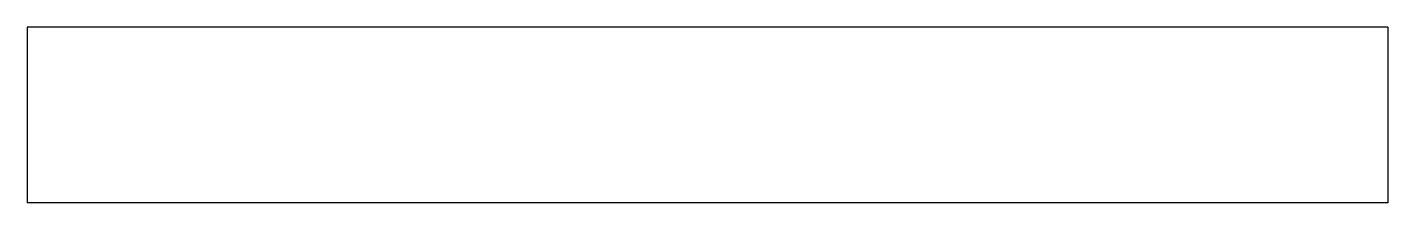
# Model space of a CAD drawing. Extents: x -1.94 to 1.94, y -0.25 to 0.25.
import ezdxf

# ---------------------------------------------------------------- set-up
doc = ezdxf.new("R2010")
doc.units = 0
doc.header["$MEASUREMENT"] = 0
doc.layers.add('MODELSKETCH_VISIBLE', color=7, linetype='CONTINUOUS')

msp = doc.modelspace()

# ---------------------------------------------------------------- linework, layer by layer
at = {"layer": 'MODELSKETCH_VISIBLE'}
for p, q in [((1.9375, 0.25), (-1.9375, 0.25)), ((-1.9375, 0.25), (-1.9375, -0.25)), ((1.9375, 0.25), (1.9375, -0.25)), ((1.9375, -0.25), (-1.9375, -0.25))]:
    msp.add_line(p, q, dxfattribs=at)

doc.saveas('drawing.dxf')
